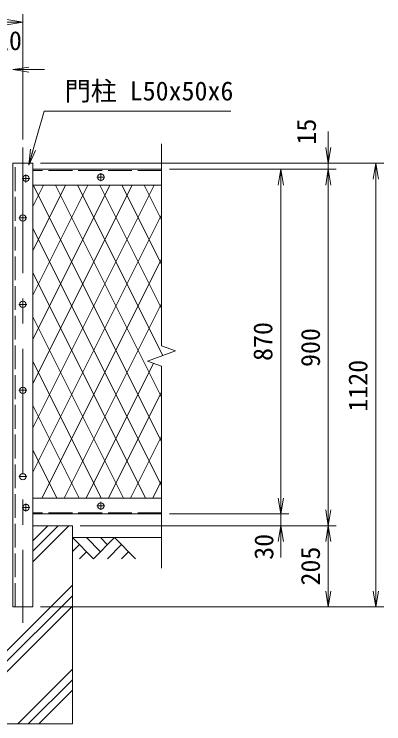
# Model space of a CAD drawing. Units: millimetres at full size. Extents: x -4200 to 4200, y -2970 to 2970.
# Drawn here: x -1608 to -676, y -1039 to 753 of the extents above; entities that cross this region are included whole.
import ezdxf
from ezdxf.enums import TextEntityAlignment as Align

# ---------------------------------------------------------------- set-up
doc = ezdxf.new("R2010")
doc.units = ezdxf.units.MM
doc.header["$LTSCALE"] = 10
doc.linetypes.add('DASHED', pattern=[7.5, 6, -1.5])
doc.linetypes.add('USER1', pattern=[50.8, 31.75, -6.35, 6.35, -6.35])
for name, color, linetype, lineweight in [('0-1_D-STR3', 3, 'Continuous', 13), ('0-2_D-BMK', 2, 'USER1', 13), ('0-3_D-STR1', 1, 'Continuous', 18), ('0-4_D-STR4', 7, 'Continuous', 18), ('0-5_D-BGD', 7, 'Continuous', 18), ('0-6_D-STR-DIM', 7, 'Continuous', 13), ('0-7_0', 7, 'Continuous', 18), ('0-8_D-DCR-HCH', 7, 'Continuous', 13), ('0-9_D-STR-TXT', 7, 'Continuous', 13), ('0-A_D-STR2', 7, 'Continuous', 13)]:
    doc.layers.add(name, color=color, linetype=linetype, lineweight=lineweight)
doc.styles.add('ＭＳ ゴシック', font='')
doc.styles.get('ＭＳ ゴシック').set_extended_font_data('MS Gothic')

# ---------------------------------------------------------------- blocks, each defined once
blk = doc.blocks.new('_Open')
at = {"layer": '0-7_0'}
blk.add_line((-10, 1.667), (0, 0), dxfattribs=at)
blk.add_lwpolyline([(-10, -1.667), (0, 0), (-10, 0)], dxfattribs=at)

msp = doc.modelspace()

# ---------------------------------------------------------------- linework, layer by layer
at = {"layer": '0-1_D-STR3'}
for centre in [(-1578.55, 338.37), (-1389.55, 341.37), (-1586.55, 238.37), (-1586.55, 20.37), (-1586.55, -196.63), (-1586.55, -414.63), (-1389.55, -488.63), (-1578.55, -492.63)]:
    msp.add_circle(centre, 8, dxfattribs=at)
at = {"layer": '0-2_D-BMK'}
for p, q in [((-1586.55, 416.37), (-1586.55, -783.63)), ((-1578.55, 348.37), (-1578.55, 328.37)), ((-1399.55, 341.37), (-1379.55, 341.37)), ((-1389.55, 351.37), (-1389.55, 331.37)), ((-1568.55, 338.37), (-1588.55, 338.37)), ((-1576.55, 238.37), (-1596.55, 238.37)), ((-1576.55, 20.37), (-1596.55, 20.37)), ((-1576.55, -196.63), (-1596.55, -196.63)), ((-1576.55, -414.63), (-1596.55, -414.63)), ((-1578.55, -482.63), (-1578.55, -502.63)), ((-1389.55, -498.63), (-1389.55, -478.63)), ((-1568.55, -492.63), (-1588.55, -492.63)), ((-1399.55, -488.63), (-1379.55, -488.63))]:
    msp.add_line(p, q, dxfattribs=at)
at = {"layer": '0-3_D-STR1', "linetype": 'DASHED'}
for p, q in [((-1605.55, -743.63), (-1605.55, 376.37)), ((-1236.55, 358.37), (-1561.55, 358.37)), ((-1236.55, -505.63), (-1561.55, -505.63))]:
    msp.add_line(p, q, dxfattribs=at)
at = {"layer": '0-3_D-STR1'}
for p, q in [((-1236.55, 361.37), (-1561.55, 361.37)), ((-1561.55, 321.37), (-1236.55, 321.37)), ((-1561.55, -468.63), (-1236.55, -468.63)), ((-1236.55, -508.63), (-1561.55, -508.63))]:
    msp.add_line(p, q, dxfattribs=at)
msp.add_lwpolyline([(-1561.55, -743.63), (-1611.55, -743.63), (-1611.55, 376.37), (-1561.55, 376.37)], close=True, dxfattribs=at)
at = {"layer": '0-4_D-STR4'}
for p, q in [((-1561.55, -538.63), (-1461.55, -538.63)), ((-1461.55, -538.63), (-1461.55, -1038.63)), ((-1711.55, -1038.63), (-1461.55, -1038.63))]:
    msp.add_line(p, q, dxfattribs=at)
at = {"layer": '0-5_D-BGD'}
msp.add_line((-1461.55, -568.63), (-1236.55, -568.63), dxfattribs=at)
at = {"layer": '0-6_D-STR-DIM'}
for p, q in [((-1586.55, 436.37), (-1586.55, 752.86)), ((-2596.55, 732.86), (-1586.55, 732.86)), ((-1571.55, 612.86), (-1531.55, 612.86)), ((-815.5, 416.37), (-815.5, 456.37)), ((-1236.55, 425.82), (-1236.55, -84.41)), ((-1541.55, 376.37), (-795.5, 376.37)), ((-1541.55, 376.37), (-675.5, 376.37)), ((-815.5, 361.37), (-815.5, 376.37)), ((-695.5, -743.63), (-695.5, 376.37)), ((-1216.55, 361.37), (-915.5, 361.37)), ((-1216.55, 361.37), (-795.5, 361.37)), ((-1216.55, 361.37), (-795.5, 361.37)), ((-935.5, 361.37), (-935.5, -508.63)), ((-815.5, 361.37), (-815.5, -538.63)), ((-815.5, 321.37), (-815.5, 281.37)), ((-1201.31, -97.23), (-1236.55, -84.41)), ((-1271.78, -122.88), (-1201.31, -97.23)), ((-1236.55, -135.71), (-1271.78, -122.88)), ((-1236.55, -135.71), (-1236.55, -645.94)), ((-935.5, -468.63), (-935.5, -428.63)), ((-1216.55, -508.63), (-915.5, -508.63)), ((-1216.55, -508.63), (-915.5, -508.63)), ((-935.5, -508.63), (-935.5, -538.63)), ((-1441.55, -538.63), (-795.5, -538.63)), ((-1441.55, -538.63), (-915.5, -538.63)), ((-1441.55, -538.63), (-795.5, -538.63)), ((-815.5, -538.63), (-815.5, -743.63)), ((-935.5, -578.63), (-935.5, -618.63)), ((-1541.55, -743.63), (-795.5, -743.63)), ((-1541.55, -743.63), (-675.5, -743.63))]:
    msp.add_line(p, q, dxfattribs=at)
at = {"layer": '0-8_D-DCR-HCH'}
for p, q in [((-1561.55, -629.54), (-1470.64, -538.63)), ((-1561.55, -603.02), (-1497.15, -538.63)), ((-1561.55, -576.51), (-1523.67, -538.63)), ((-1408.33, -621.84), (-1461.55, -568.63)), ((-1390.6, -604.11), (-1426.07, -568.63)), ((-1355.12, -568.63), (-1408.33, -621.84)), ((-1372.77, -586.46), (-1390.6, -568.63)), ((-1355.12, -568.63), (-1301.91, -621.84)), ((-1443.81, -586.37), (-1461.55, -604.03)), ((-1337.38, -586.37), (-1373.02, -621.84)), ((-1426.07, -604.11), (-1443.89, -621.84)), ((-1319.65, -604.11), (-1337.47, -621.84)), ((-1711.55, -938.64), (-1461.55, -688.64)), ((-1711.55, -965.16), (-1461.55, -715.16)), ((-1711.55, -991.67), (-1461.55, -741.67)), ((-1599.41, -1038.63), (-1461.55, -900.77)), ((-1572.89, -1038.63), (-1461.55, -927.29)), ((-1546.37, -1038.63), (-1461.55, -953.8))]:
    msp.add_line(p, q, dxfattribs=at)
at = {"layer": '0-9_D-STR-TXT'}
msp.add_lwpolyline([(-1061.91, 508.02), (-1532.88, 508.02), (-1570.97, 373.75)], dxfattribs=at)
at = {"layer": '0-A_D-STR2'}
for p, q in [((-1534.51, 321.37), (-1561.55, 267.31)), ((-1478.61, 321.37), (-1561.55, 155.5)), ((-1422.71, 321.37), (-1561.55, 43.7)), ((-1366.81, 321.37), (-1561.55, -68.11)), ((-1310.91, 321.37), (-1561.55, -179.91)), ((-1255.01, 321.37), (-1561.55, -291.71)), ((-1236.55, -325.71), (-1560.09, 321.37)), ((-1236.55, -213.91), (-1504.19, 321.37)), ((-1233.18, -108.83), (-1448.29, 321.37)), ((-1236.55, 9.69), (-1392.38, 321.37)), ((-1236.55, 121.5), (-1336.48, 321.37)), ((-1236.55, 233.3), (-1280.58, 321.37)), ((-1236.55, 246.48), (-1561.55, -403.52)), ((-1236.55, -437.52), (-1561.55, 212.48)), ((-1236.55, 134.68), (-1538.2, -468.63)), ((-1276.89, -468.63), (-1561.55, 100.68)), ((-1236.55, 22.88), (-1482.3, -468.63)), ((-1332.79, -468.63), (-1561.55, -11.13)), ((-1388.69, -468.63), (-1561.55, -122.93)), ((-1256.34, -128.51), (-1426.4, -468.63)), ((-1236.55, -200.73), (-1370.5, -468.63)), ((-1444.6, -468.63), (-1561.55, -234.73)), ((-1236.55, -312.53), (-1314.6, -468.63)), ((-1500.5, -468.63), (-1561.55, -346.54)), ((-1236.55, -424.34), (-1258.69, -468.63))]:
    msp.add_line(p, q, dxfattribs=at)

# ---------------------------------------------------------------- block references
at = {"layer": '0-6_D-STR-DIM', "xscale": 4, "yscale": 4}
msp.add_blockref('_Open', (-1586.55, 732.86), dxfattribs=at)
for p, rotation in [((-1611.55, 612.86), 180), ((-815.5, 376.37), 270), ((-695.5, 376.37), 90), ((-935.5, 361.37), 90), ((-815.5, 361.37), 90), ((-815.5, 361.37), 90), ((-935.5, -508.63), 270), ((-935.5, -508.63), 270), ((-815.5, -538.63), 270), ((-935.5, -538.63), 90), ((-815.5, -538.63), 90), ((-815.5, -743.63), 270), ((-695.5, -743.63), 270)]:
    msp.add_blockref('_Open', p, dxfattribs=dict(at, rotation=rotation))
at = {"layer": '0-9_D-STR-TXT', "xscale": 4, "yscale": 4, "rotation": 254.16392}
msp.add_blockref('_Open', (-1571.51, 371.82), dxfattribs=at)

# ---------------------------------------------------------------- texts
at = {"layer": '0-6_D-STR-DIM', "style": 'ＭＳ ゴシック'}
msp.add_text('20', height=48.09, dxfattribs=at).set_placement((-1654.3, 647.61), align=Align.BOTTOM_LEFT)
for s, p in [('15', (-832.44, 423.66)), ('870', (-942.25, -122.52)), ('900', (-822.25, -137.77)), ('1120', (-702.25, -250.55)), ('30', (-939.85, -624.53)), ('205', (-822.25, -689.5))]:
    msp.add_text(s, height=48.09, rotation=90, dxfattribs=at).set_placement(p, align=Align.BOTTOM_LEFT)
at = {"layer": '0-9_D-STR-TXT', "style": 'ＭＳ ゴシック'}
msp.add_text('門柱 L50x50x6', height=48.09, dxfattribs=at).set_placement((-1480.69, 520.6), align=Align.BOTTOM_LEFT)

doc.saveas('drawing.dxf')
